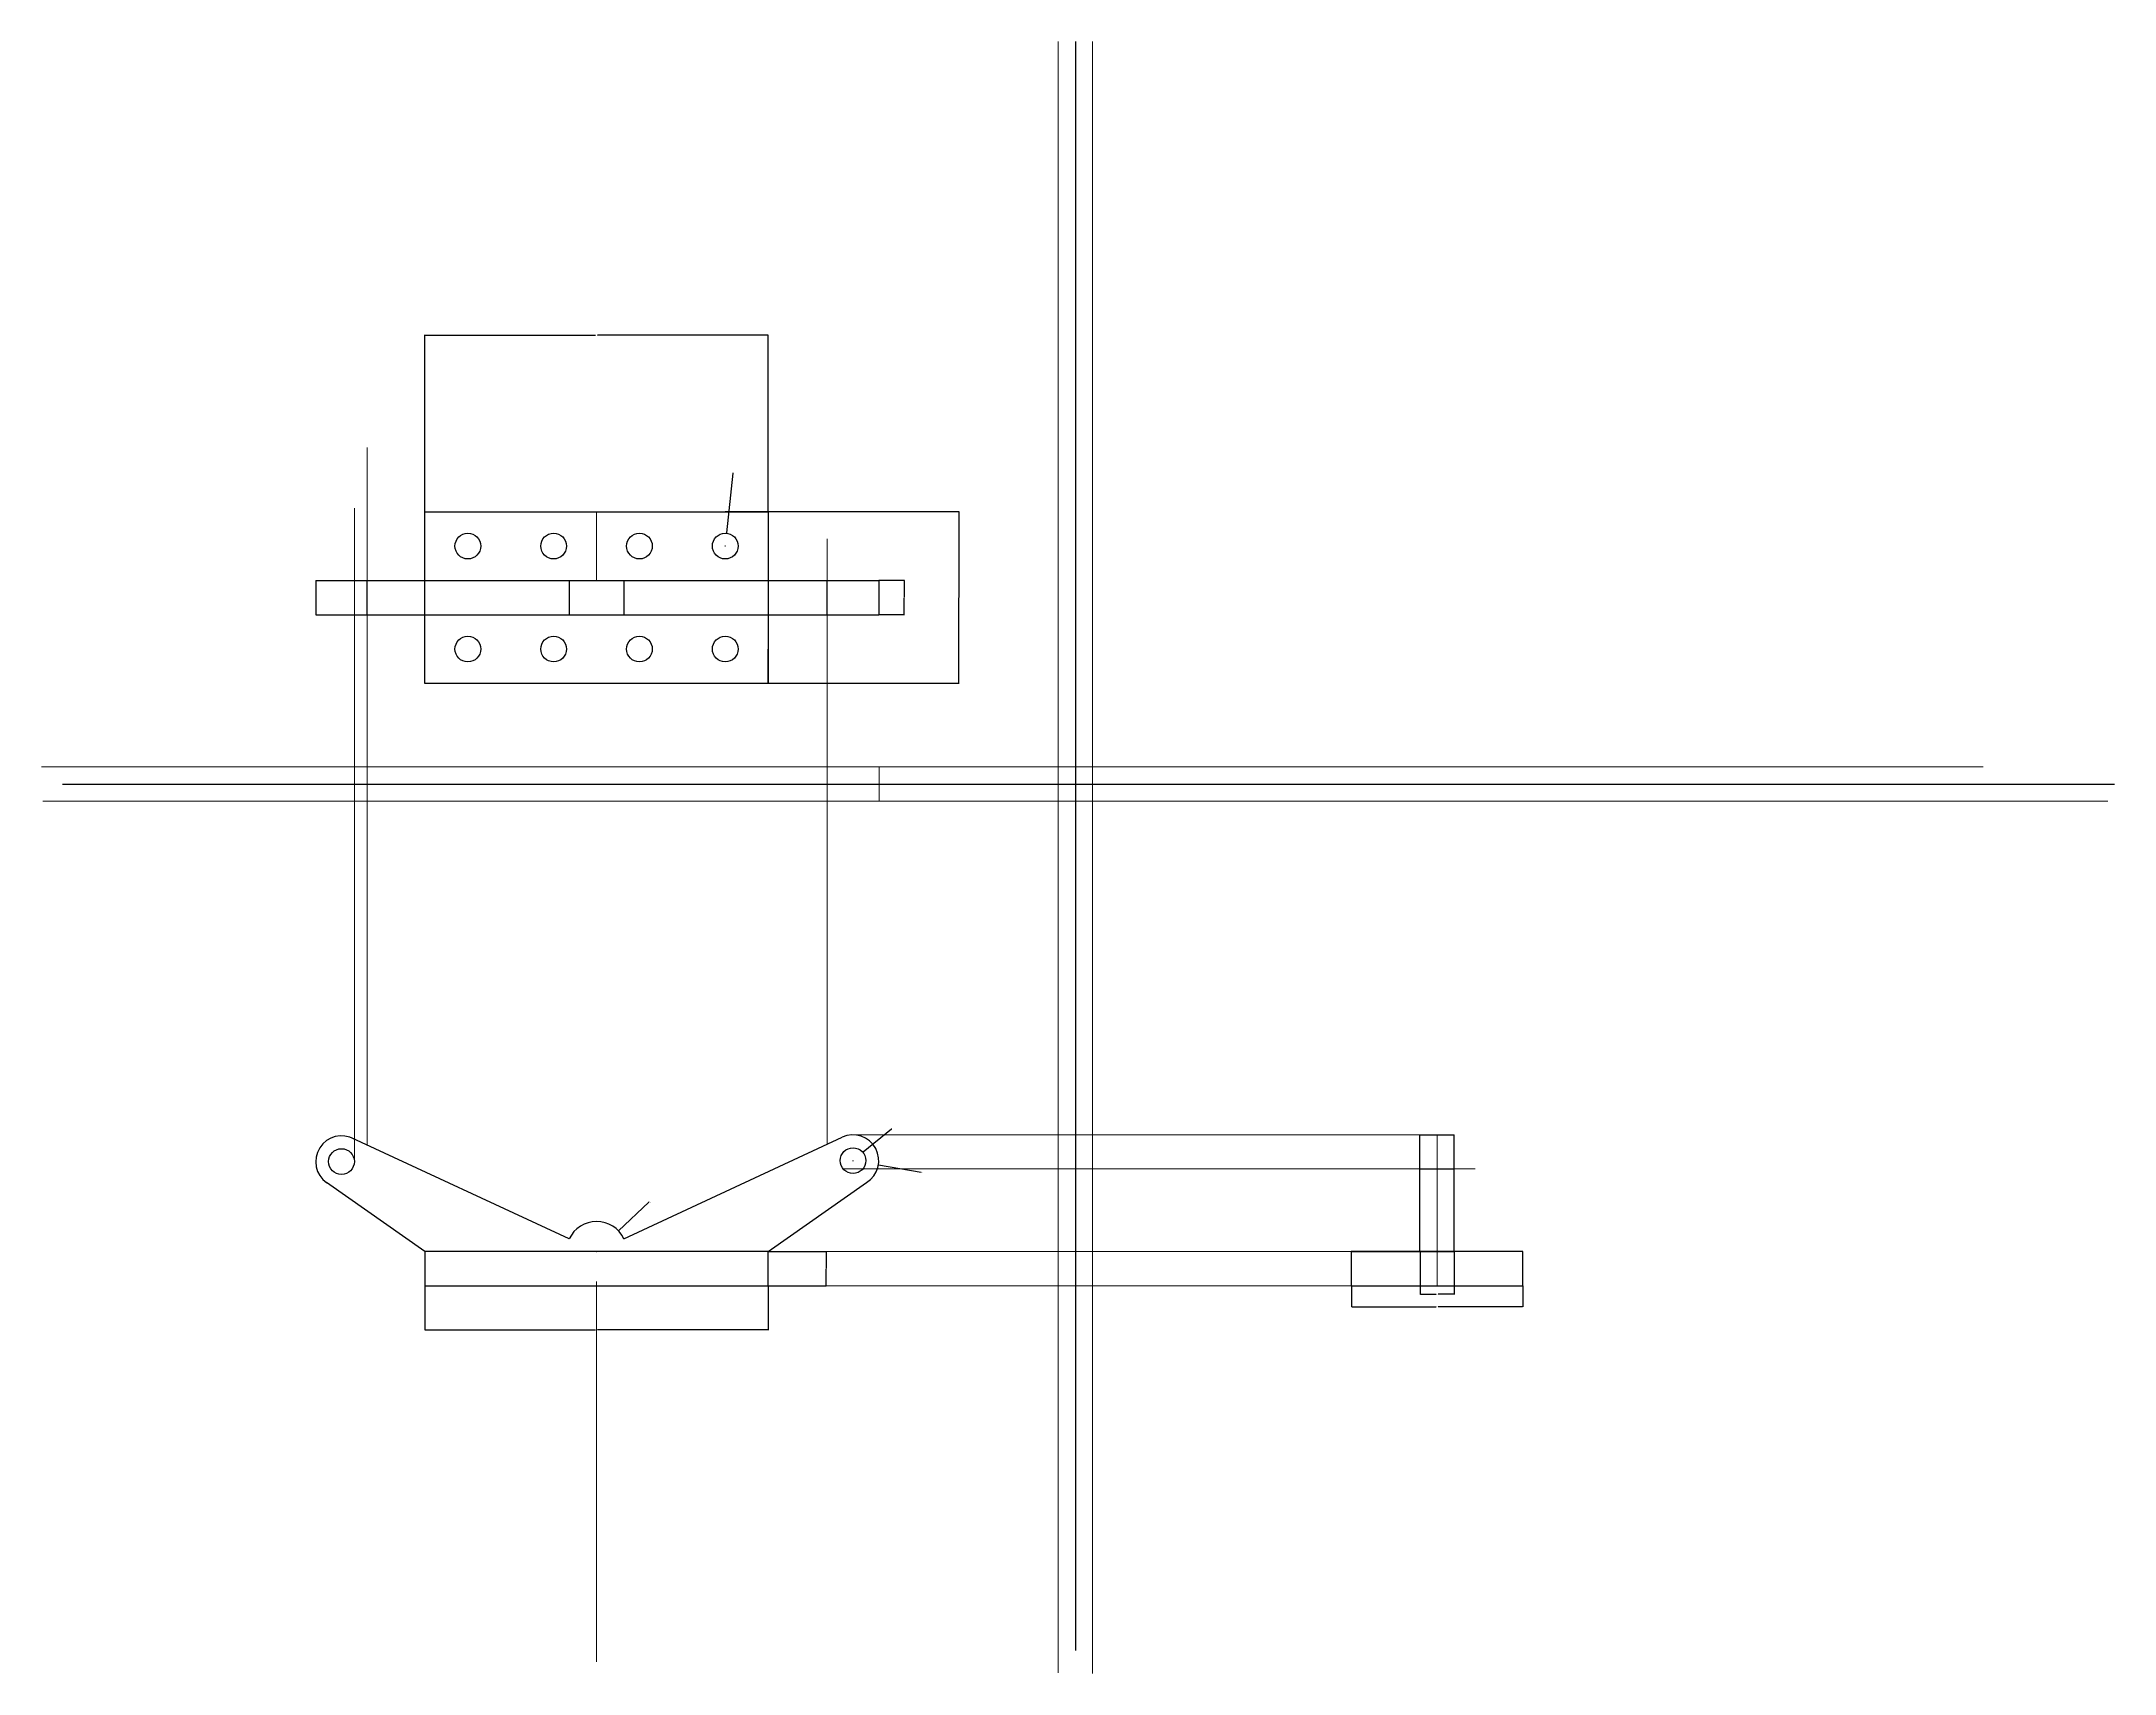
# Model space of a CAD drawing. Header units: inches. Extents: x 3092 to 10744, y -540 to 1961.
# Drawn here: x 9535 to 10744, y 371 to 1322 of the extents above; entities that cross this region are included whole.
import ezdxf

# ---------------------------------------------------------------- set-up
doc = ezdxf.new("R2010")
doc.units = ezdxf.units.IN
doc.header["$MEASUREMENT"] = 0
doc.layers.add('Dimension Line', color=7, linetype='Continuous', lineweight=15)
doc.layers.add('Object line', color=7, linetype='Continuous', lineweight=25)
doc.layers.add('Projection Line', color=7, linetype='Continuous', lineweight=9, transparency=0.75)
doc.styles.get("Standard").update_dxf_attribs({"font": 'arial.ttf'})
doc.dimstyles.get("Standard").update_dxf_attribs({"dimtxt": 0.18, "dimasz": 0.18, "dimexe": 0.18, "dimexo": 0.0625, "dimgap": 0.09, "dimtad": 0, "dimtih": 1, "dimtoh": 1, "dimdec": 4, "dimzin": 0, "dimdsep": 46, "dimtxsty": 'Standard', "dimcen": 0.09, "dimadec": 0, "dimazin": 0, "dimtfac": 1, "dimtdec": 4, "dimtofl": 0, "dimtmove": 0, "dimatfit": 3, "dimfxl": 1, "dimtolj": 1, "dimtzin": 0, "dimarcsym": 0})

# ---------------------------------------------------------------- blocks, each defined once
blk = doc.blocks.new('*U45')
at = {"layer": 'Object line'}
blk.add_circle((0, 0), 7.5, dxfattribs=at)
blk = doc.blocks.new('*U46')
at = {"layer": 'Object line', "color": 0, "linetype": 'ByBlock', "lineweight": -2, "transparency": 16777216}
for p in [(0, 0), (50, 0), (100, 0), (150, 0)]:
    blk.add_blockref('*U45', p, dxfattribs=at)
blk = doc.blocks.new('*D47')
at = {"layer": 'Defpoints', "color": 0, "transparency": 16777216}
for p in [(9759, 596.7), (9959, 596.7), (9959, 571.1)]:
    blk.add_point(p, dxfattribs=at)
at = {"layer": 'Object line', "color": 0, "lineweight": -2, "transparency": 16777216}
for p, q in [((9759, 596.6), (9759, 570.9)), ((9959, 596.6), (9959, 570.9)), ((9759.2, 571.1), (9858.4, 571.1)), ((9958.8, 571.1), (9859.6, 571.1))]:
    blk.add_line(p, q, dxfattribs=at)
at = {"layer": 'Object line', "color": 0, "transparency": 16777216}
for points in [[(9759.2, 571.1), (9759.2, 571.1), (9759, 571.1)], [(9958.8, 571.1), (9958.8, 571.1), (9959, 571.1)]]:
    blk.add_solid(points, dxfattribs=at)
at = {"layer": 'Object line', "color": 0, "transparency": 16777216, "insert": (9859, 571.1), "char_height": 0.18, "attachment_point": 5}
blk.add_mtext('\\A1;200.0000', dxfattribs=at)
blk = doc.blocks.new('*D49')
at = {"layer": 'Defpoints', "color": 0, "transparency": 16777216}
for p in [(9959, 616.7), (9959, 596.7), (9992.8, 596.7)]:
    blk.add_point(p, dxfattribs=at)
at = {"layer": 'Object line', "color": 0, "lineweight": -2, "transparency": 16777216}
for p, q in [((9959.1, 616.7), (9992.9, 616.7)), ((9992.8, 616.5), (9992.8, 606.9)), ((9992.8, 596.9), (9992.8, 606.5)), ((9959.1, 596.7), (9992.9, 596.7))]:
    blk.add_line(p, q, dxfattribs=at)
at = {"layer": 'Object line', "color": 0, "transparency": 16777216}
for points in [[(9992.7, 616.5), (9992.8, 616.5), (9992.8, 616.7)], [(9992.7, 596.9), (9992.8, 596.9), (9992.8, 596.7)]]:
    blk.add_solid(points, dxfattribs=at)
at = {"layer": 'Object line', "color": 0, "transparency": 16777216, "insert": (9992.8, 606.7), "char_height": 0.18, "attachment_point": 5}
blk.add_mtext('\\A1;20.0000', dxfattribs=at)
blk = doc.blocks.new('*D50')
at = {"layer": 'Defpoints', "color": 0, "transparency": 16777216}
for p in [(10002.7, 664.8), (10014.3, 674.4)]:
    blk.add_point(p, dxfattribs=at)
at = {"layer": 'Object line', "color": 0, "lineweight": -2, "transparency": 16777216}
for p, q in [((10030.8, 688), (10014.4, 674.5)), ((10031, 688), (10030.8, 688)), ((10008.4, 669.6), (10008.6, 669.6)), ((10008.5, 669.5), (10008.5, 669.7))]:
    blk.add_line(p, q, dxfattribs=at)
at = {"layer": 'Object line', "color": 0, "transparency": 16777216}
blk.add_solid([(10014.4, 674.5), (10014.4, 674.5), (10014.3, 674.4)], dxfattribs=at)
at = {"layer": 'Object line', "color": 0, "transparency": 16777216, "insert": (10031.6, 688), "char_height": 0.18, "attachment_point": 5}
blk.add_mtext('\\A1;∅15.0000', dxfattribs=at)
blk = doc.blocks.new('*D51')
at = {"layer": 'Defpoints', "color": 0, "transparency": 16777216}
for p in [(10008.5, 669.6), (10023.2, 667)]:
    blk.add_point(p, dxfattribs=at)
at = {"layer": 'Object line', "color": 0, "lineweight": -2, "transparency": 16777216}
for p, q in [((10008.4, 669.6), (10008.6, 669.6)), ((10008.5, 669.5), (10008.5, 669.7)), ((10048.1, 662.7), (10023.4, 667))]:
    blk.add_line(p, q, dxfattribs=at)
at = {"layer": 'Object line', "color": 0, "transparency": 16777216}
blk.add_solid([(10023.4, 667), (10023.4, 667), (10023.2, 667)], dxfattribs=at)
at = {"layer": 'Object line', "color": 0, "transparency": 16777216, "insert": (10048.7, 662.7), "char_height": 0.18, "attachment_point": 5}
blk.add_mtext('\\A1;R15.0000', dxfattribs=at)
blk = doc.blocks.new('*D52')
at = {"layer": 'Defpoints', "color": 0, "transparency": 16777216}
for p in [(9871.7, 628.7), (9859, 616.7)]:
    blk.add_point(p, dxfattribs=at)
at = {"layer": 'Object line', "color": 0, "lineweight": -2, "transparency": 16777216}
for p, q in [((9889.4, 645.5), (9871.8, 628.8)), ((9889.6, 645.5), (9889.4, 645.5)), ((9858.9, 616.7), (9859.1, 616.7)), ((9859, 616.6), (9859, 616.8))]:
    blk.add_line(p, q, dxfattribs=at)
at = {"layer": 'Object line', "color": 0, "transparency": 16777216}
blk.add_solid([(9871.8, 628.9), (9871.9, 628.8), (9871.7, 628.7)], dxfattribs=at)
at = {"layer": 'Object line', "color": 0, "transparency": 16777216, "insert": (9890.2, 645.5), "char_height": 0.18, "attachment_point": 5}
blk.add_mtext('\\A1;R17.5000', dxfattribs=at)
blk = doc.blocks.new('*D53')
at = {"layer": 'Defpoints', "color": 0, "transparency": 16777216}
for p in [(10023.5, 1007.8), (10023.5, 987.8), (10038.2, 987.8)]:
    blk.add_point(p, dxfattribs=at)
at = {"layer": 'Dimension Line', "color": 0, "lineweight": -2, "transparency": 16777216}
for p, q in [((10023.5, 1007.8), (10038.4, 1007.8)), ((10038.2, 1007.6), (10038.2, 997.9)), ((10038.2, 987.9), (10038.2, 997.6)), ((10023.5, 987.8), (10038.4, 987.8))]:
    blk.add_line(p, q, dxfattribs=at)
at = {"layer": 'Dimension Line', "color": 0, "transparency": 16777216}
for points in [[(10038.2, 1007.6), (10038.2, 1007.6), (10038.2, 1007.8)], [(10038.2, 987.9), (10038.2, 987.9), (10038.2, 987.8)]]:
    blk.add_solid(points, dxfattribs=at)
at = {"layer": 'Dimension Line', "color": 0, "transparency": 16777216, "insert": (10038.2, 997.8), "char_height": 0.18, "attachment_point": 5}
blk.add_mtext('\\A1;20.0000', dxfattribs=at)
blk = doc.blocks.new('*D54')
at = {"layer": 'Defpoints', "color": 0, "transparency": 16777216}
for p in [(9959, 1047.8), (9959, 947.8), (10070.2, 947.8)]:
    blk.add_point(p, dxfattribs=at)
at = {"layer": 'Dimension Line', "color": 0, "lineweight": -2, "transparency": 16777216}
for p, q in [((9959.1, 1047.8), (10070.3, 1047.8)), ((10070.2, 1047.6), (10070.2, 997.9)), ((10070.2, 947.9), (10070.2, 997.6)), ((9959.1, 947.8), (10070.3, 947.8))]:
    blk.add_line(p, q, dxfattribs=at)
at = {"layer": 'Dimension Line', "color": 0, "transparency": 16777216}
for points in [[(10070.1, 1047.6), (10070.2, 1047.6), (10070.2, 1047.8)], [(10070.1, 947.9), (10070.2, 947.9), (10070.2, 947.8)]]:
    blk.add_solid(points, dxfattribs=at)
at = {"layer": 'Dimension Line', "color": 0, "transparency": 16777216, "insert": (10070.2, 997.8), "char_height": 0.18, "attachment_point": 5}
blk.add_mtext('\\A1;100.0000', dxfattribs=at)
blk = doc.blocks.new('*D55')
at = {"layer": 'Defpoints', "color": 0, "transparency": 16777216}
for p in [(9959, 1150.7), (9759, 1047.8), (9959, 1047.8)]:
    blk.add_point(p, dxfattribs=at)
at = {"layer": 'Dimension Line', "color": 0, "lineweight": -2, "transparency": 16777216}
for p, q in [((9759, 1047.8), (9759, 1150.9)), ((9759.2, 1150.7), (9858.4, 1150.7)), ((9958.8, 1150.7), (9859.6, 1150.7)), ((9959, 1047.8), (9959, 1150.9))]:
    blk.add_line(p, q, dxfattribs=at)
at = {"layer": 'Dimension Line', "color": 0, "transparency": 16777216}
for points in [[(9759.2, 1150.7), (9759.2, 1150.7), (9759, 1150.7)], [(9958.8, 1150.7), (9958.8, 1150.7), (9959, 1150.7)]]:
    blk.add_solid(points, dxfattribs=at)
at = {"layer": 'Dimension Line', "color": 0, "transparency": 16777216, "insert": (9859, 1150.7), "char_height": 0.18, "attachment_point": 5}
blk.add_mtext('\\A1;200.0000', dxfattribs=at)
blk = doc.blocks.new('*D56')
at = {"layer": 'Defpoints', "color": 0, "transparency": 16777216}
for p in [(9934.8, 1035.2), (9933.2, 1020.3)]:
    blk.add_point(p, dxfattribs=at)
at = {"layer": 'Dimension Line', "color": 0, "lineweight": -2, "transparency": 16777216}
for p, q in [((9938.5, 1070.2), (9934.8, 1035.4)), ((9938.7, 1070.2), (9938.5, 1070.2)), ((9933.9, 1027.8), (9934.1, 1027.8)), ((9934, 1027.7), (9934, 1027.8))]:
    blk.add_line(p, q, dxfattribs=at)
at = {"layer": 'Dimension Line', "color": 0, "transparency": 16777216}
blk.add_solid([(9934.8, 1035.4), (9934.8, 1035.4), (9934.8, 1035.2)], dxfattribs=at)
at = {"layer": 'Dimension Line', "color": 0, "transparency": 16777216, "insert": (9939.3, 1070.2), "char_height": 0.18, "attachment_point": 5}
blk.add_mtext('\\A1;∅15.0000', dxfattribs=at)
blk = doc.blocks.new('*D58')
at = {"layer": 'Defpoints', "color": 0, "transparency": 16777216}
for p in [(10298.9, 596.7), (10398.9, 596.7), (10398.9, 584.5)]:
    blk.add_point(p, dxfattribs=at)
at = {"layer": 'Dimension Line', "color": 0, "lineweight": -2, "transparency": 16777216}
for p, q in [((10298.9, 596.6), (10298.9, 584.4)), ((10398.9, 596.6), (10398.9, 584.4)), ((10299.1, 584.5), (10348.3, 584.5)), ((10398.7, 584.5), (10349.5, 584.5))]:
    blk.add_line(p, q, dxfattribs=at)
at = {"layer": 'Dimension Line', "color": 0, "transparency": 16777216}
for points in [[(10299.1, 584.6), (10299.1, 584.5), (10298.9, 584.5)], [(10398.7, 584.6), (10398.7, 584.5), (10398.9, 584.5)]]:
    blk.add_solid(points, dxfattribs=at)
at = {"layer": 'Dimension Line', "color": 0, "transparency": 16777216, "insert": (10348.9, 584.5), "char_height": 0.18, "attachment_point": 5}
blk.add_mtext('\\A1;100.0000', dxfattribs=at)
blk = doc.blocks.new('*D59')
at = {"layer": 'Defpoints', "color": 0, "transparency": 16777216}
for p in [(10338.9, 616.7), (10358.9, 616.7), (10358.9, 591.9)]:
    blk.add_point(p, dxfattribs=at)
at = {"layer": 'Dimension Line', "color": 0, "lineweight": -2, "transparency": 16777216}
for p, q in [((10338.9, 616.6), (10338.9, 591.7)), ((10358.9, 616.6), (10358.9, 591.7)), ((10339.1, 591.9), (10348.3, 591.9)), ((10358.7, 591.9), (10349.4, 591.9))]:
    blk.add_line(p, q, dxfattribs=at)
at = {"layer": 'Dimension Line', "color": 0, "transparency": 16777216}
for points in [[(10339.1, 591.9), (10339.1, 591.8), (10338.9, 591.9)], [(10358.7, 591.9), (10358.7, 591.8), (10358.9, 591.9)]]:
    blk.add_solid(points, dxfattribs=at)
at = {"layer": 'Dimension Line', "color": 0, "transparency": 16777216, "insert": (10348.9, 591.9), "char_height": 0.18, "attachment_point": 5}
blk.add_mtext('\\A1;20.0000', dxfattribs=at)

msp = doc.modelspace()

# ---------------------------------------------------------------- linework, layer by layer
for p, q in [((10138.04747, 1321.78794), (10138.04747, 384.21865)), ((9547.65971, 889.06365), (10743.6641, 889.06365))]:
    msp.add_line(p, q)
at = {"layer": 'Object line'}
for p, q in [((9958.99133, 1047.75331), (9933.99133, 1047.75331)), ((9958.99133, 1047.75331), (9958.99133, 1027.75331)), ((9695.33526, 1007.75331), (10023.47124, 1007.75331)), ((9695.33526, 1007.75331), (9695.33526, 987.75331)), ((9725.33526, 987.75331), (9725.33526, 1007.75331)), ((9843.11439, 1007.75331), (9843.11439, 987.75331)), ((9874.86135, 1007.75331), (9874.86135, 987.75331)), ((9993.47124, 987.75331), (9993.47124, 1007.75331)), ((10023.47124, 1007.75331), (10023.47124, 987.75331)), ((9695.33526, 987.75331), (10023.47124, 987.75331)), ((9958.99133, 947.75331), (9958.99133, 967.75331)), ((9843.11439, 624.05038), (9716.64403, 682.67951)), ((9874.86135, 624.06526), (10002.14971, 683.2187)), ((10338.87134, 616.69015), (10338.87134, 684.61582)), ((10338.87134, 684.61582), (10358.87134, 684.61582)), ((10358.87134, 616.69015), (10358.87134, 684.61582)), ((10338.87134, 664.84262), (10358.87134, 664.84262)), ((9758.99133, 616.69015), (9701.65068, 656.8405)), ((9958.99133, 616.69015), (10016.33197, 656.8405)), ((9958.99133, 616.69015), (9758.99133, 616.69015)), ((9758.99133, 616.69015), (9758.99133, 596.69015)), ((9958.99133, 596.69015), (9958.99133, 616.69015)), ((10398.87134, 616.69015), (10298.87134, 616.69015)), ((10298.87134, 616.69015), (10298.87134, 596.69015)), ((10298.87134, 616.69015), (10348.87134, 616.69015)), ((10348.87134, 616.69015), (10338.87134, 616.69015)), ((10348.87134, 616.69015), (10358.87134, 616.69015)), ((10398.87134, 596.69015), (10398.87134, 616.69015)), ((9758.99133, 596.69015), (9958.99133, 596.69015)), ((10298.87134, 596.69015), (10398.87134, 596.69015))]:
    msp.add_line(p, q, dxfattribs=at)
msp.add_lwpolyline([(9758.99133, 1047.75331), (9958.99133, 1047.75331), (9958.99133, 947.75331), (9758.99133, 947.75331)], close=True, dxfattribs=at)
for centre in [(9783.99133, 1027.75331), (9833.99133, 1027.75331), (9883.99133, 1027.75331), (9933.99133, 1027.75331), (10008.47124, 669.61582), (9710.33526, 669.07071)]:
    msp.add_circle(centre, 7.5, dxfattribs=at)
for centre, radius, start, end in [((9710.33526, 669.07071), 15, 60, 235.37824635), ((10008.47124, 669.61582), 15, 301.60424834, 114.92523147), ((9858.99133, 616.69015), 17.5, 24.92523147, 155.12850269)]:
    msp.add_arc(centre, radius, start, end, dxfattribs=at)
at = {"layer": 'Projection Line'}
for p, q in [((10128.04747, 1321.78794), (10128.04747, 371.19541)), ((10148.04747, 1321.78794), (10148.04747, 370.75222)), ((9725.33526, 678.65043), (9725.33526, 1085.15726)), ((9717.83526, 669.07071), (9717.83526, 1049.78488)), ((9858.99133, 1047.75331), (9858.99133, 1007.75331)), ((9993.47124, 679.18564), (9993.47124, 1031.9526)), ((10667.04966, 899.06365), (9535.49081, 899.06365)), ((10023.60498, 889.06365), (10023.60498, 899.06365)), ((10023.60498, 889.06365), (10023.60498, 894.06365)), ((10023.60498, 889.06365), (10013.60498, 889.06365)), ((10023.60498, 889.06365), (10033.60498, 889.06365)), ((10023.60498, 889.06365), (10023.60498, 879.06365)), ((9536.28262, 879.06365), (10739.81231, 879.06365)), ((10008.47124, 684.61582), (10358.87134, 684.61582)), ((10348.87134, 596.69015), (10348.87134, 684.61582)), ((10002.6862, 664.84262), (10370.9793, 664.84262)), ((9958.99133, 616.69015), (10398.87134, 616.69015)), ((9858.99133, 599.19015), (9858.99133, 377.64848)), ((9958.99133, 596.69015), (10398.87134, 596.69015))]:
    msp.add_line(p, q, dxfattribs=at)

# ---------------------------------------------------------------- block references
at = {"layer": 'Object line'}
msp.add_blockref('*U46', (9783.99133, 967.75331), dxfattribs=at)

# ---------------------------------------------------------------- dimensions: what is measured, and where the dimension line sits
at = {"layer": 'Dimension Line'}
for base, p1, p2, picture, middle in [((9958.99133, 1150.6839), (9758.99133, 1047.75331), (9958.99133, 1047.75331), '*D55', (9858.99133, 1150.6839)), ((10358.87134, 591.85981), (10338.87134, 616.69015), (10358.87134, 616.69015), '*D59', (10348.87134, 591.85981)), ((10398.87134, 584.54976), (10298.87134, 596.69015), (10398.87134, 596.69015), '*D58', (10348.87134, 584.54976))]:
    dim = msp.add_linear_dim(base=base, p1=p1, p2=p2, dimstyle='Standard', dxfattribs=at)
    dim.commit()
    dim.dimension.update_dxf_attribs({"geometry": picture, "text_midpoint": middle})
dim = msp.add_diameter_dim_2p(p1=(9933.201, 1020.29507), p2=(9934.78166, 1035.21155), dimstyle='Standard', dxfattribs=at)
dim.commit()
dim.dimension.update_dxf_attribs({"geometry": '*D56', "text_midpoint": (9939.30387, 1070.23228), "dimtype": 163})
for base, p1, p2, picture, middle in [((10070.16085, 947.75331), (9958.99133, 1047.75331), (9958.99133, 947.75331), '*D54', (10070.16085, 997.75331)), ((10038.21981, 987.75331), (10023.47124, 1007.75331), (10023.47124, 987.75331), '*D53', (10038.21981, 997.75331))]:
    dim = msp.add_linear_dim(base=base, p1=p1, p2=p2, angle=90, dimstyle='Standard', dxfattribs=at)
    dim.commit()
    dim.dimension.update_dxf_attribs({"geometry": picture, "text_midpoint": middle})
at = {"layer": 'Object line'}
dim = msp.add_diameter_dim_2p(p1=(10002.6862, 664.84262), p2=(10014.25627, 674.38901), dimstyle='Standard', dxfattribs=at)
dim.commit()
dim.dimension.update_dxf_attribs({"geometry": '*D50', "text_midpoint": (10031.595, 688.0258), "dimtype": 163})
for center, mpoint, picture, middle in [((10008.47124, 669.61582), (10023.2493, 667.04505), '*D51', (10048.05369, 662.73011)), ((9858.99133, 616.69015), (9871.70027, 628.72064), '*D52', (9890.24113, 645.51501))]:
    dim = msp.add_radius_dim(center=center, mpoint=mpoint, dimstyle='Standard', dxfattribs=at)
    dim.commit()
    dim.dimension.update_dxf_attribs({"geometry": picture, "text_midpoint": middle, "dimtype": 164})
dim = msp.add_linear_dim(base=(9992.76131, 596.69015), p1=(9958.99133, 616.69015), p2=(9958.99133, 596.69015), angle=90, dimstyle='Standard', dxfattribs=at)
dim.commit()
dim.dimension.update_dxf_attribs({"geometry": '*D49', "text_midpoint": (9992.76131, 606.69015)})
dim = msp.add_linear_dim(base=(9958.99133, 571.0993), p1=(9758.99133, 596.69015), p2=(9958.99133, 596.69015), dimstyle='Standard', dxfattribs=at)
dim.commit()
dim.dimension.update_dxf_attribs({"geometry": '*D47', "text_midpoint": (9858.99133, 571.0993)})

doc.saveas('drawing.dxf')
